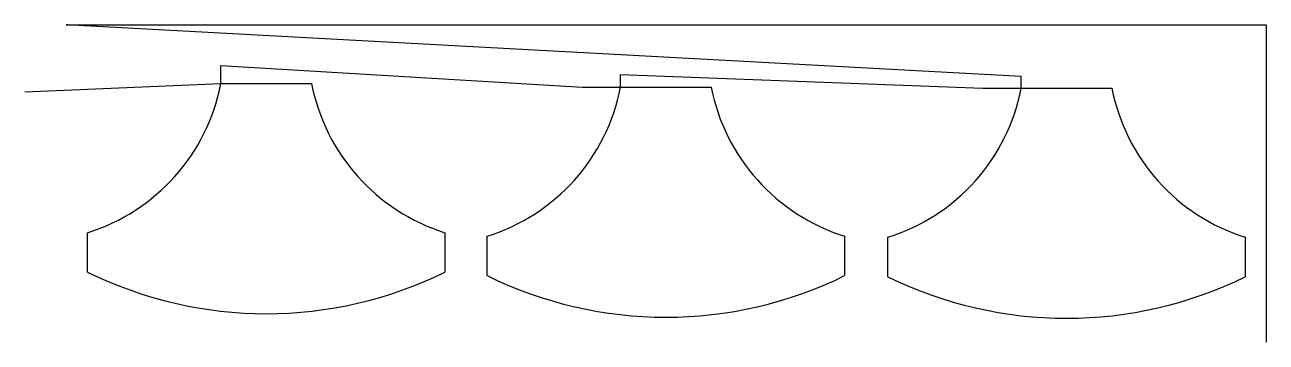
# Model space of a CAD drawing. Header units: metres. Extents: x -29 to 849, y 2 to 227.
import ezdxf

# ---------------------------------------------------------------- set-up
doc = ezdxf.new("R2010")
doc.units = ezdxf.units.M

msp = doc.modelspace()

# ---------------------------------------------------------------- linework, layer by layer
at = {"layer": 'TOOL_0'}
for p, q in [((676.114, 190.342), (0, 227.032)), ((0, 227.032), (1, 227.032)), ((1, 227.032), (0, 227.032)), ((0, 227.032), (1, 227.032)), ((1, 227.032), (849.444, 227.032)), ((849.444, 227.032), (849.444, 3.211)), ((109.587, 185.411), (109.587, 198.109)), ((109.587, 198.109), (365.575, 182.907)), ((-29.271, 179.464), (109.587, 185.411)), ((109.587, 185.411), (173.723, 185.411)), ((392.476, 182.907), (392.476, 191.895)), ((392.476, 191.895), (648.935, 182.156)), ((676.114, 182.156), (676.114, 190.342)), ((365.575, 182.907), (392.476, 182.907)), ((392.476, 182.907), (456.612, 182.907)), ((648.935, 182.156), (676.114, 182.156)), ((676.114, 182.156), (740.25, 182.156)), ((15.154, 51.852), (15.155, 79.778)), ((268.154, 79.778), (268.155, 51.851)), ((298.043, 49.348), (298.044, 77.274)), ((551.043, 77.274), (551.044, 49.347)), ((581.681, 48.597), (581.682, 76.523)), ((834.681, 76.523), (834.682, 48.596)), ((849.444, 3.211), (849.444, 2.211))]:
    msp.add_line(p, q, dxfattribs=at)
for centre, radius, start, end in [((-26.354, 211.911), 138.5, 287.439882, 348.96924), ((309.664, 211.911), 138.5, 191.03076, 252.559724), ((256.535, 209.407), 138.5, 287.439882, 348.96924), ((592.553, 209.407), 138.5, 191.03076, 252.559724), ((540.173, 208.656), 138.5, 287.439882, 348.96924), ((876.191, 208.656), 138.5, 191.03076, 252.559724), ((141.655, 308.911), 286.5, 243.797795, 296.201938), ((424.544, 306.407), 286.5, 243.797795, 296.201938), ((708.182, 305.656), 286.5, 243.797795, 296.201938)]:
    msp.add_arc(centre, radius, start, end, dxfattribs=at)

doc.saveas('drawing.dxf')
